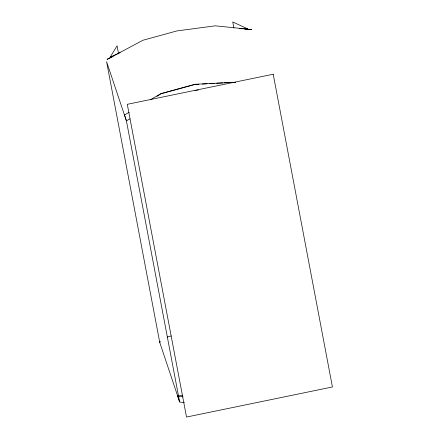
<?xml version="1.0" encoding="UTF-8"?>
<svg xmlns="http://www.w3.org/2000/svg" width="439" height="439" viewBox="0 0 439 439"><rect width="100%" height="100%" fill="white"/><g stroke="black" fill="none" stroke-linecap="round" stroke-linejoin="round"><path stroke-width="0.66" d="M184.347 402.612L179.655 402.014L159.73 342.354L159.983 341.218M159.774 342.585L160.026 341.454M112.121 56.653L110.145 57.207L117.065 45.799L118.59 53.876M156.992 96.355L160.959 93.803L194.148 84.689M124.467 115.023L129.17 112.263M150.341 99.834L160.921 93.617L195.004 84.277L234.832 82.334M129.949 118.804L126.421 120.873L106.573 61.63L159.73 342.354M113.18 56.439L107.078 59.364L143.032 40.223L176.873 30.933L215.264 25.83L251.701 29.55L247.618 29.397M110.145 57.207L120.094 52.647M167.281 337.053L171.248 335.939M194.998 90.664L196.31 90.308M177.702 396.165L182.426 395.188M244.978 29.215L247.684 28.853L232.741 21.95L233.888 28.008M245.176 29.226L247.684 28.853L239.502 28.683M194.801 84.507L198.894 84.266M202.308 84.063L207.087 83.778M209.82 83.613L214.6 83.328M216.647 83.207L222.792 82.845M224.159 82.762L235.738 82.334M196.963 90.127L198.313 90.05M178.371 396.247L183.058 396.851M177.592 395.731L179.655 402.014L126.448 121.005L124.319 114.398L124.5 115.205M273.206 74.229L127.294 104.312L186.515 417.05L332.427 386.968L273.206 74.229"/></g></svg>
